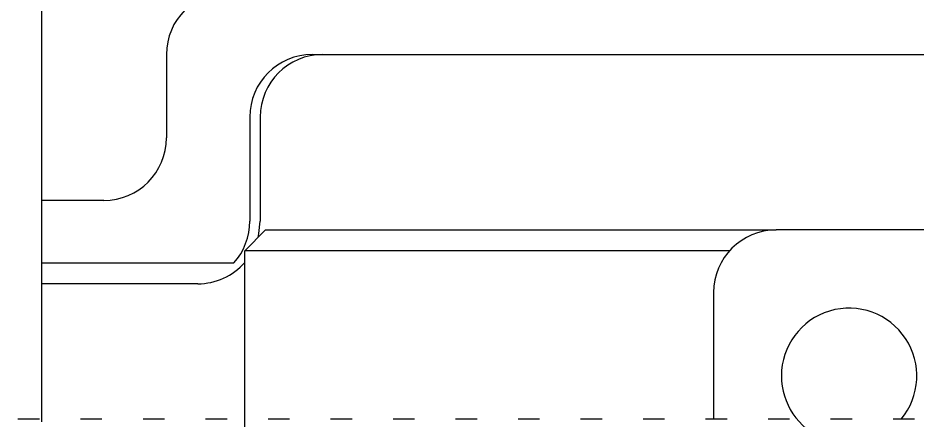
# Model space of a CAD drawing. Header units: millimetres. Extents: x -2889 to 8174, y 2447 to 8478.
# Drawn here: x 1608.712 to 1613.026, y 3400.862 to 3402.79 of the extents above; entities that cross this region are included whole.
import ezdxf

# ---------------------------------------------------------------- set-up
doc = ezdxf.new("R2010")
doc.units = ezdxf.units.MM

msp = doc.modelspace()

# ---------------------------------------------------------------- linework, layer by layer
at = {"color": 7, "linetype": 'Continuous', "lineweight": 25}
for p, q in [((1608.8239, 3404.4155), (1608.8239, 3400.854)), ((1609.4239, 3402.6155), (1609.4239, 3402.2155)), ((1610.1239, 3402.6155), (1617.8341, 3402.6155)), ((1609.8239, 3402.3155), (1609.8239, 3401.8155)), ((1609.8739, 3402.3155), (1609.8739, 3401.8155)), ((1609.1239, 3401.9155), (1608.8239, 3401.9155)), ((1609.8999, 3401.7735), (1609.7999, 3401.6735)), ((1609.8999, 3401.7735), (1612.3499, 3401.7735)), ((1613.5499, 3401.7735), (1612.3499, 3401.7735)), ((1612.1262, 3401.6735), (1609.7999, 3401.6735)), ((1609.7999, 3400.6905), (1609.7999, 3401.6735)), ((1608.8239, 3401.6155), (1609.7475, 3401.6155)), ((1609.5739, 3401.5155), (1608.8239, 3401.5155)), ((1612.0499, 3401.4735), (1612.0499, 3400.8655)), ((1608.8146, 3400.8655), (1608.7115, 3400.8655)), ((1609.1146, 3400.8655), (1609.0115, 3400.8655)), ((1609.4146, 3400.8655), (1609.3115, 3400.8655)), ((1609.7146, 3400.8655), (1609.6115, 3400.8655)), ((1610.0146, 3400.8655), (1609.9115, 3400.8655)), ((1610.3146, 3400.8655), (1610.2115, 3400.8655)), ((1610.6146, 3400.8655), (1610.5115, 3400.8655)), ((1610.9146, 3400.8655), (1610.8115, 3400.8655)), ((1611.2146, 3400.8655), (1611.1115, 3400.8655)), ((1611.5146, 3400.8655), (1611.4115, 3400.8655)), ((1611.8146, 3400.8655), (1611.7115, 3400.8655)), ((1612.1146, 3400.8655), (1612.0115, 3400.8655)), ((1612.4146, 3400.8655), (1612.3115, 3400.8655)), ((1612.7146, 3400.8655), (1612.6115, 3400.8655)), ((1613.0146, 3400.8655), (1612.9115, 3400.8655))]:
    msp.add_line(p, q, dxfattribs=at)
at = {"color": 7, "linetype": 'Continuous', "lineweight": 25, "flags": 128}
msp.add_lwpolyline([(1609.8634, 3401.737), (1609.8681, 3401.757), (1609.8739, 3401.8155)], dxfattribs=at)
at = {"color": 7, "linetype": 'Continuous', "lineweight": 25}
for centre, radius, start, end in [((1609.7239, 3402.6155), 0.3, 90, 180), ((1610.1239, 3402.3155), 0.3, 90, 180), ((1610.1739, 3402.3155), 0.3, 90, 180), ((1609.1239, 3402.2155), 0.3, 270, 0), ((1609.5239, 3401.8155), 0.3, 318.1897, 0), ((1612.3499, 3401.4735), 0.3, 90, 180), ((1609.5739, 3401.8155), 0.3, 270, 318.88), ((1612.6999, 3401.0735), 0.325, 320.2105, 180), ((1612.6999, 3401.0735), 0.325, 180, 248.003)]:
    msp.add_arc(centre, radius, start, end, dxfattribs=at)

doc.saveas('drawing.dxf')
